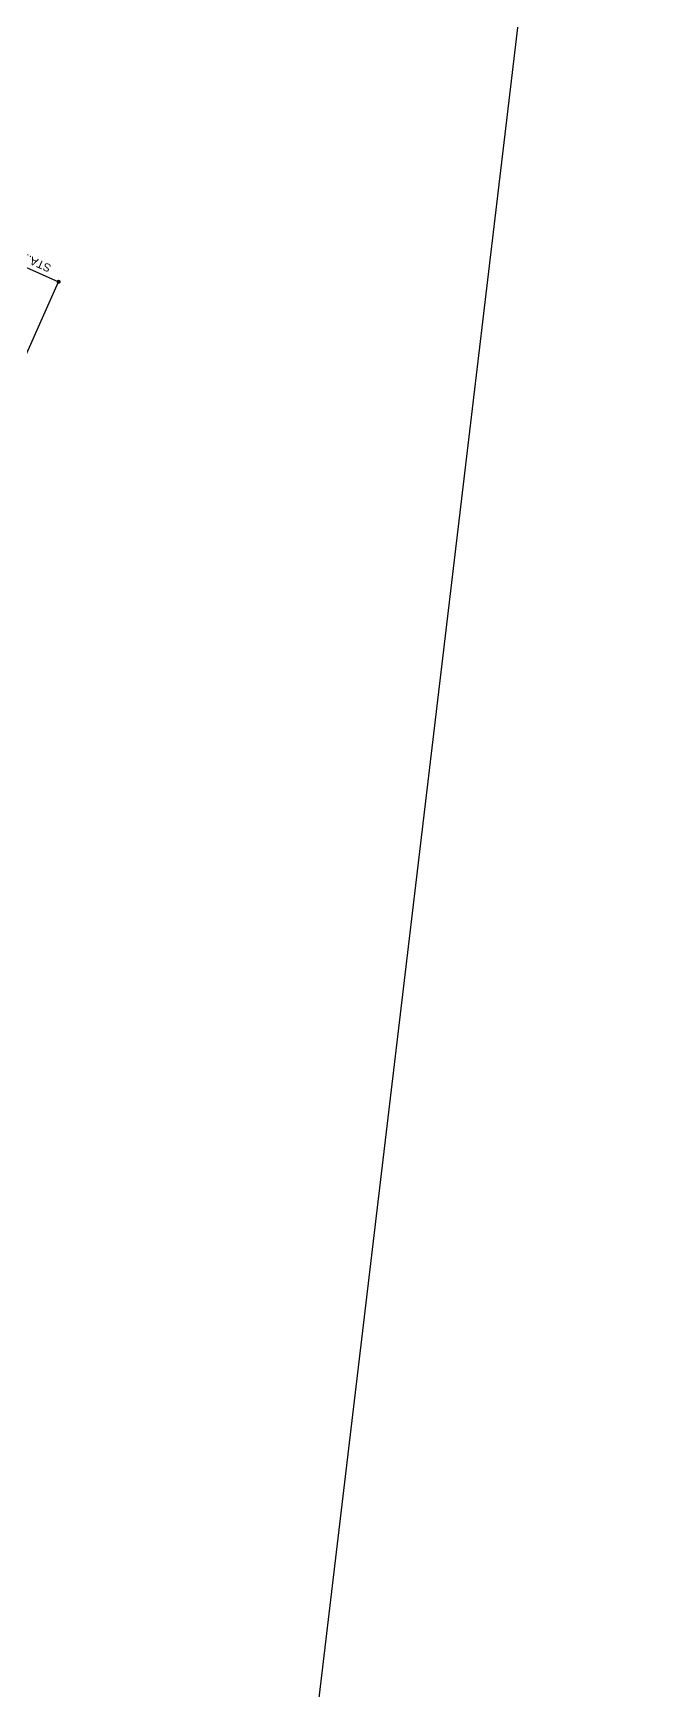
# Model space of a CAD drawing. Header units: millimetres. Extents: x 219390 to 221240, y 444648 to 450301.
# Drawn here: x 220924 to 221240, y 448703 to 449532 of the extents above; entities that cross this region are included whole.
import ezdxf
from ezdxf.enums import TextEntityAlignment as Align

# ---------------------------------------------------------------- set-up
doc = ezdxf.new("R2010")
doc.units = ezdxf.units.MM
doc.linetypes.add('CONT', pattern=[0])
for name, color, linetype in [('CC-DIML_본선', 1, 'CONT'), ('CC-DIMT_본선', 3, 'CONT'), ('cen', 1, 'Continuous')]:
    doc.layers.add(name, color=color, linetype=linetype)
doc.styles.get("Standard").update_dxf_attribs({"font": 'arial.ttf'})

msp = doc.modelspace()

# ---------------------------------------------------------------- linework, layer by layer
at = {"layer": 'CC-DIML_본선'}
msp.add_line((220903.18, 449422.7), (220936.6, 449407.77), dxfattribs=at)
at = {"layer": 'CC-DIML_본선', "flags": 128}
msp.add_lwpolyline([(220833.48, 449176.97), (220889.96, 449303.38), (220936.6, 449407.77)], dxfattribs=at)
at = {"layer": 'CC-DIML_본선'}
msp.add_lwpolyline([(220937.09, 449407.89, 1, 1, -1), (220936.12, 449407.64, 1, 1, -1)], format="xyseb", close=True, dxfattribs=at)
at = {"layer": 'cen', "color": 2}
msp.add_lwpolyline([(219389.95, 444790.55), (220045.97, 450300.59), (221240.35, 450158.39), (220584.33, 444648.35)], close=True, dxfattribs=at)

# ---------------------------------------------------------------- texts
at = {"layer": 'CC-DIMT_본선'}
msp.add_text('STA.16+275.0', height=4, rotation=155.92345, dxfattribs=at).set_placement((220900.51, 449430.64), align=Align.RIGHT)

doc.saveas('drawing.dxf')
